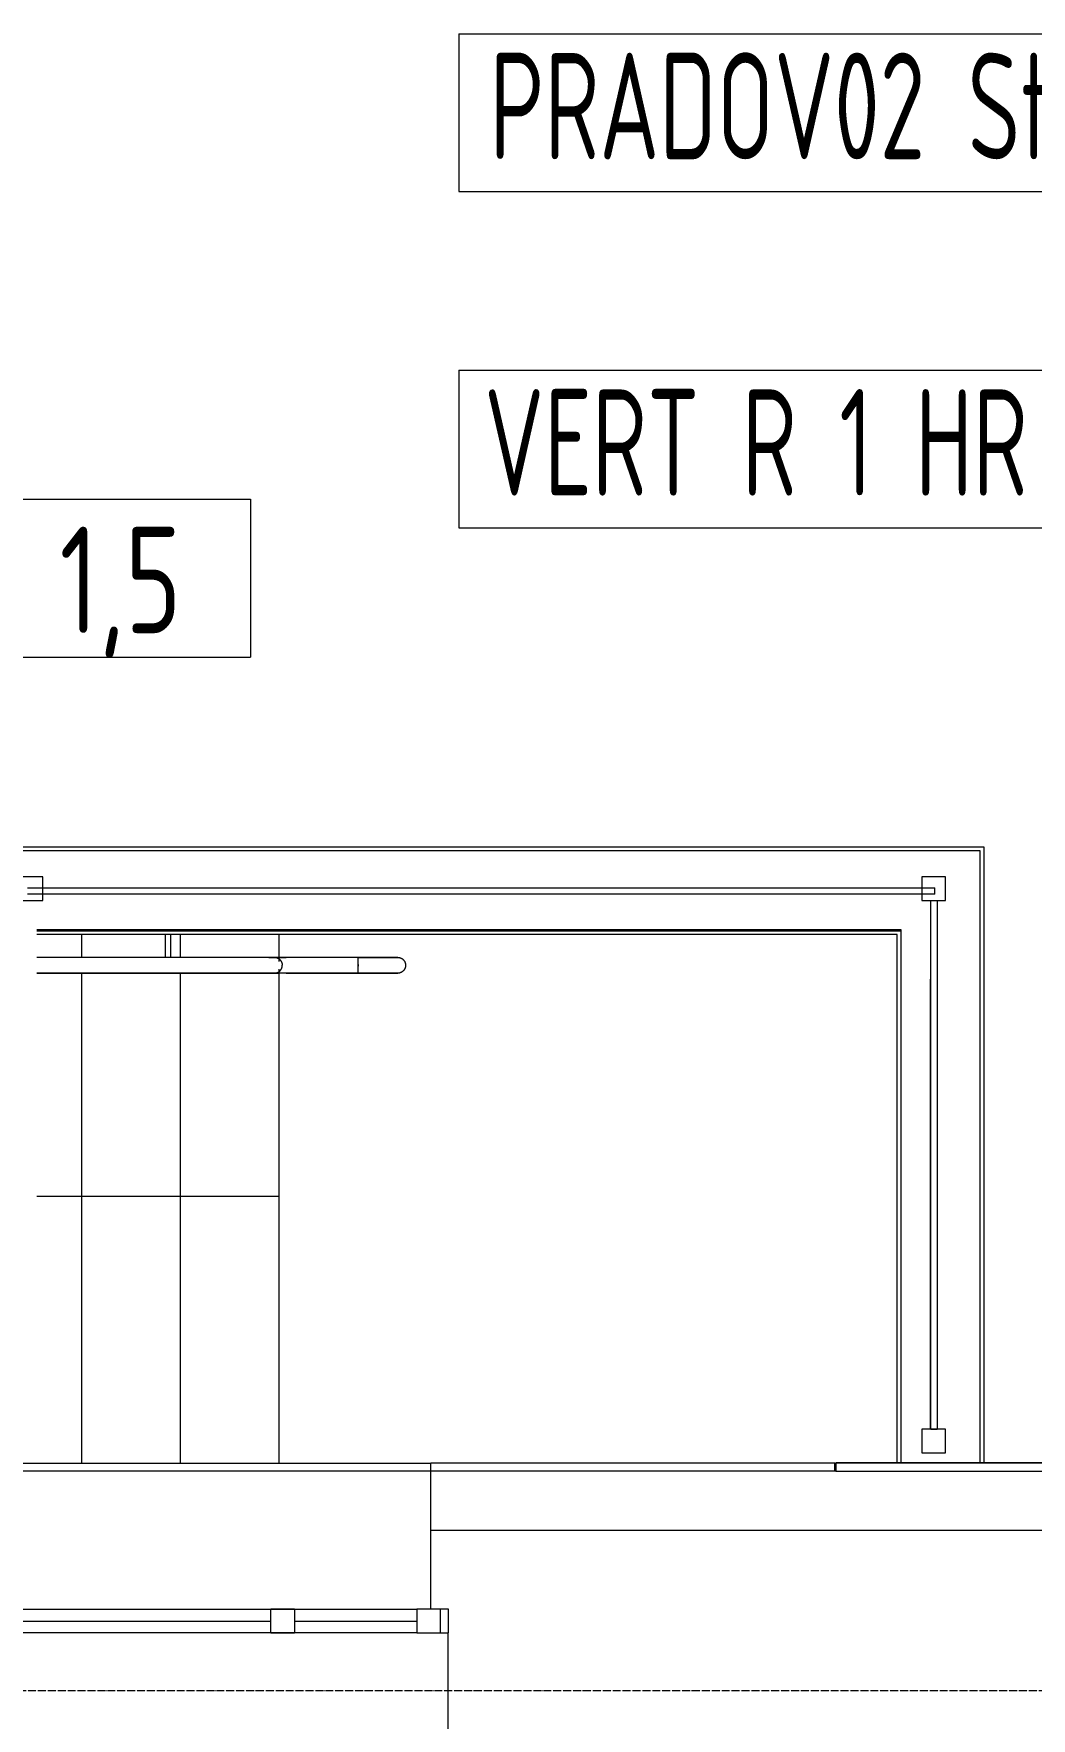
# Model space of a CAD drawing. Header units: millimetres. Extents: x -3929 to 624051, y 52832 to 514950.
# Drawn here: x 208738 to 211265, y 176564 to 180834 of the extents above; entities that cross this region are included whole.
import ezdxf
from ezdxf.enums import TextEntityAlignment as Align

# ---------------------------------------------------------------- set-up
doc = ezdxf.new("R2010")
doc.units = ezdxf.units.MM
doc.linetypes.add('ADSK_Линия сетки', pattern=[25, 20, -2.5, 0, -2.5])
for name, color, linetype, lineweight in [('_ Окна', 7, 'Continuous', 9), ('Лестницы', 7, 'Continuous', 9), ('Ограждение', 7, 'Continuous', 9), ('Окна', 7, 'Continuous', 9), ('Оси', 253, 'Continuous', 9), ('Перекрытие', 7, 'Continuous', 18), ('Стены внутренние', 7, 'Continuous', 18), ('Стены наружные', 7, 'Continuous', 18), ('Стены несущие', 7, 'Continuous', 30), ('Стены отделка', 7, 'Continuous', 30), ('Стены штриховка', 7, 'Continuous', 9), ('Стрелки вверх', 7, 'Continuous', 18)]:
    doc.layers.add(name, color=color, linetype=linetype, lineweight=lineweight)
for name, color, linetype in [('ПРИБОРЫ', 3, 'Continuous'), ('статистика приборов', 252, 'Continuous'), ('стояки', 7, 'Continuous')]:
    doc.layers.add(name, color=color, linetype=linetype)
doc.styles.add('СТИЛЬ', font='simplex.shx', dxfattribs={"width": 0.65})

# ---------------------------------------------------------------- blocks, each defined once
blk = doc.blocks.new('1 этаж')
at = {"layer": '_ Окна', "color": 253, "lineweight": 5}
for p, q in [((400077.9, -233435.3), (400077.9, -233375.3)), ((400077.9, -233375.3), (400137.9, -233375.3)), ((400137.9, -233375.3), (400137.9, -233435.3)), ((400447.9, -233375.3), (400447.9, -233435.3)), ((400527.9, -233375.3), (400447.9, -233375.3)), ((400507.9, -233435.3), (400507.9, -233375.3)), ((400527.9, -233435.3), (400527.9, -233375.3)), ((399267.9, -233405.3), (400077.9, -233405.3)), ((400137.9, -233435.3), (400077.9, -233435.3)), ((400137.9, -233405.3), (400447.9, -233405.3)), ((400447.9, -233435.3), (400527.9, -233435.3))]:
    blk.add_line(p, q, dxfattribs=at)
at = {"layer": 'Лестницы', "color": 253, "lineweight": 5}
for p, q in [((399599.2, -231655.3), (399599.2, -231653.1)), ((399599.2, -231655.3), (399599.2, -231653.1)), ((399849.2, -231655.3), (399849.2, -231653.1)), ((399849.2, -231655.3), (399849.2, -231653.1)), ((400099.2, -231655.3), (400099.2, -231653.1)), ((400099.2, -231655.3), (400099.2, -231653.1)), ((399599.2, -231723.1), (399599.2, -231665.3)), ((399599.2, -231723.1), (399599.2, -231665.3)), ((399849.2, -231723.1), (399849.2, -231665.3)), ((399849.2, -231723.1), (399849.2, -231665.3)), ((400099.2, -231723.1), (400099.2, -231665.3)), ((400099.2, -231723.1), (400099.2, -231665.3)), ((399599.2, -233005.3), (399599.2, -231763.1)), ((399599.2, -233005.3), (399599.2, -231763.1)), ((399849.2, -233005.3), (399849.2, -231763.1)), ((399849.2, -233005.3), (399849.2, -231763.1)), ((400099.2, -233005.3), (400099.2, -231763.1)), ((400099.2, -233005.3), (400099.2, -231763.1))]:
    blk.add_line(p, q, dxfattribs=at)
at = {"layer": 'Ограждение', "color": 253, "lineweight": 5}
for p, q in [((399500.3, -231518.7), (399440.3, -231518.7)), ((399500.3, -231578.7), (399500.3, -231518.7)), ((401786.5, -231518.7), (401726.5, -231518.7)), ((401726.5, -231518.7), (401726.5, -231578.7)), ((401786.5, -231578.7), (401786.5, -231518.7)), ((399461.5, -231547.1), (401759.9, -231547.1)), ((401759.9, -231563.1), (399461.5, -231563.1)), ((401759.9, -231563.1), (401759.9, -231547.1)), ((399440.3, -231578.7), (399500.3, -231578.7)), ((401726.5, -231578.7), (401786.5, -231578.7)), ((401749.2, -232918.6), (401749.2, -231578.7)), ((401765.2, -231578.7), (401765.2, -232918.6)), ((399809.9, -231665.3), (399809.9, -231723.1)), ((399824.9, -231723.1), (399824.9, -231665.3)), ((400073, -231723.1), (399485.2, -231723.1)), ((400085.5, -231723.1), (399485.2, -231723.1)), ((400099.2, -231723.1), (399485.2, -231723.1)), ((400099.2, -231723.1), (399485.2, -231723.1)), ((400073, -231723.1), (400075.2, -231723.1)), ((400075.2, -231723.1), (400077.5, -231723.1)), ((400077.5, -231723.1), (400079.9, -231723.1)), ((400079.9, -231723.1), (400082.3, -231723.1)), ((400082.3, -231723.1), (400084.7, -231723.1)), ((400084.7, -231723.1), (400087.3, -231723.1)), ((400116.7, -231723.1), (400085.5, -231723.1)), ((400087.3, -231723.1), (400089.8, -231723.1)), ((400089.2, -231723.2), (400090.5, -231723.4)), ((400089.8, -231723.1), (400092.4, -231723.1)), ((400090.5, -231723.4), (400091.7, -231723.7)), ((400091.7, -231723.7), (400092.9, -231724)), ((400092.4, -231723.1), (400095.1, -231723.1)), ((400092.9, -231724), (400094, -231724.4)), ((400094, -231724.4), (400095.1, -231724.9)), ((400095.1, -231723.1), (400097.7, -231723.1)), ((400095.1, -231724.9), (400096.1, -231725.4)), ((400096.1, -231725.4), (400097, -231725.9)), ((400097, -231725.9), (400097.9, -231726.5)), ((400097.7, -231723.1), (400100.5, -231723.1)), ((400097.9, -231726.5), (400098.7, -231727.1)), ((400098.7, -231727.1), (400099.5, -231727.7)), ((400099.2, -231733.4), (400099.2, -231723.1)), ((400099.5, -231727.7), (400100.2, -231728.3)), ((400100.2, -231728.3), (400100.9, -231728.9)), ((400100.5, -231723.1), (400103.2, -231723.1)), ((400100.9, -231728.9), (400101.5, -231729.6)), ((400101.5, -231729.6), (400102, -231730.2)), ((400102, -231730.2), (400102.5, -231730.8)), ((400102.5, -231730.8), (400103, -231731.5)), ((400103, -231731.5), (400103.4, -231732.1)), ((400103.2, -231723.1), (400105.9, -231723.1)), ((400103.4, -231732.1), (400103.8, -231732.7)), ((400103.8, -231732.7), (400104.2, -231733.3)), ((400104.2, -231733.3), (400104.5, -231733.9)), ((400104.5, -231733.9), (400104.8, -231734.5)), ((400104.8, -231734.5), (400105, -231735)), ((400105, -231735), (400105.3, -231735.6)), ((400105.3, -231735.6), (400105.5, -231736.2)), ((400105.5, -231736.2), (400105.7, -231736.7)), ((400105.7, -231736.7), (400105.8, -231737.3)), ((400105.8, -231737.3), (400106, -231737.8)), ((400105.9, -231723.1), (400108.7, -231723.1)), ((400106, -231737.8), (400106.1, -231738.3)), ((400106.1, -231738.3), (400106.3, -231738.9)), ((400106.3, -231738.9), (400106.4, -231739.4)), ((400106.4, -231739.4), (400106.5, -231739.9)), ((400108.7, -231723.1), (400111.5, -231723.1)), ((400111.5, -231723.1), (400114.3, -231723.1)), ((400114.3, -231723.1), (400116.7, -231723.1)), ((400299.2, -231723.1), (400116.7, -231723.1)), ((400299.2, -231723.1), (400116.7, -231723.1)), ((400299.2, -231723.1), (400303.2, -231723.1)), ((400300.3, -231723.1), (400299.2, -231723.1)), ((400299.2, -231763.1), (400299.2, -231723.1)), ((400304.3, -231723.1), (400300.3, -231723.1)), ((400303.2, -231723.1), (400307.2, -231723.1)), ((400308.3, -231723.1), (400304.3, -231723.1)), ((400307.2, -231723.1), (400311.2, -231723.1)), ((400312.2, -231723.1), (400308.3, -231723.1)), ((400311.2, -231723.1), (400315.1, -231723.1)), ((400316.2, -231723.1), (400312.2, -231723.1)), ((400315.1, -231723.1), (400319.1, -231723.1)), ((400320.1, -231723.1), (400316.2, -231723.1)), ((400319.1, -231723.1), (400323, -231723.1)), ((400324, -231723.1), (400320.1, -231723.1)), ((400323, -231723.1), (400326.8, -231723.1)), ((400327.9, -231723.1), (400324, -231723.1)), ((400326.8, -231723.1), (400330.7, -231723.1)), ((400331.7, -231723.1), (400327.9, -231723.1)), ((400330.7, -231723.1), (400334.4, -231723.1)), ((400335.4, -231723.1), (400331.7, -231723.1)), ((400334.4, -231723.1), (400338.1, -231723.1)), ((400339.1, -231723.1), (400335.4, -231723.1)), ((400338.1, -231723.1), (400341.8, -231723.1)), ((400342.8, -231723.1), (400339.1, -231723.1)), ((400341.8, -231723.1), (400345.4, -231723.1)), ((400346.3, -231723.1), (400342.8, -231723.1)), ((400345.4, -231723.1), (400348.9, -231723.1)), ((400349.8, -231723.1), (400346.3, -231723.1)), ((400348.9, -231723.1), (400352.3, -231723.1)), ((400353.2, -231723.1), (400349.8, -231723.1)), ((400352.3, -231723.1), (400355.7, -231723.1)), ((400356.5, -231723.1), (400353.2, -231723.1)), ((400355.7, -231723.1), (400358.9, -231723.1)), ((400359.8, -231723.1), (400356.5, -231723.1)), ((400358.9, -231723.1), (400362.1, -231723.1)), ((400362.9, -231723.1), (400359.8, -231723.1)), ((400362.1, -231723.1), (400365.1, -231723.1)), ((400365.9, -231723.1), (400362.9, -231723.1)), ((400365.1, -231723.1), (400368.1, -231723.1)), ((400368.9, -231723.1), (400365.9, -231723.1)), ((400368.1, -231723.1), (400370.9, -231723.1)), ((400371.7, -231723.1), (400368.9, -231723.1)), ((400370.9, -231723.1), (400373.7, -231723.1)), ((400374.4, -231723.1), (400371.7, -231723.1)), ((400373.7, -231723.1), (400376.3, -231723.1)), ((400377, -231723.1), (400374.4, -231723.1)), ((400376.3, -231723.1), (400378.8, -231723.1)), ((400379.4, -231723.1), (400377, -231723.1)), ((400378.8, -231723.1), (400381.1, -231723.1)), ((400381.7, -231723.1), (400379.4, -231723.1)), ((400381.1, -231723.1), (400383.3, -231723.1)), ((400383.9, -231723.1), (400381.7, -231723.1)), ((400383.3, -231723.1), (400385.4, -231723.1)), ((400386, -231723.1), (400383.9, -231723.1)), ((400385.4, -231723.1), (400387.4, -231723.1)), ((400387.9, -231723.1), (400386, -231723.1)), ((400387.4, -231723.1), (400389.2, -231723.1)), ((400389.7, -231723.1), (400387.9, -231723.1)), ((400389.2, -231723.1), (400390.9, -231723.1)), ((400391.3, -231723.1), (400389.7, -231723.1)), ((400390.9, -231723.1), (400392.4, -231723.1)), ((400392.8, -231723.1), (400391.3, -231723.1)), ((400392.4, -231723.1), (400393.8, -231723.1)), ((400394.1, -231723.1), (400392.8, -231723.1)), ((400393.8, -231723.1), (400395, -231723.1)), ((400395.3, -231723.1), (400394.1, -231723.1)), ((400395, -231723.1), (400396.1, -231723.1)), ((400396.3, -231723.1), (400395.3, -231723.1)), ((400396.1, -231723.1), (400397, -231723.1)), ((400397.2, -231723.1), (400396.3, -231723.1)), ((400397, -231723.1), (400397.7, -231723.1)), ((400397.9, -231723.1), (400397.2, -231723.1)), ((400397.7, -231723.1), (400398.3, -231723.1)), ((400398.5, -231723.1), (400397.9, -231723.1)), ((400398.3, -231723.1), (400398.8, -231723.1)), ((400398.9, -231723.1), (400398.5, -231723.1)), ((400398.8, -231723.1), (400399.1, -231723.1)), ((400399.1, -231723.1), (400398.9, -231723.1)), ((400399.1, -231723.1), (400399.2, -231723.1)), ((400399.2, -231723.1), (400399.1, -231723.1)), ((400399.2, -231723.1), (400400, -231723.1)), ((400399.2, -231723.1), (400399.2, -231723.1)), ((400400, -231723.1), (400400.8, -231723.1)), ((400400.8, -231723.1), (400401.6, -231723.2)), ((400401.6, -231723.2), (400402.4, -231723.3)), ((400402.4, -231723.3), (400403.2, -231723.5)), ((400403.2, -231723.5), (400403.9, -231723.6)), ((400403.9, -231723.6), (400404.7, -231723.8)), ((400404.7, -231723.8), (400405.5, -231724.1)), ((400405.5, -231724.1), (400406.2, -231724.3)), ((400406.2, -231724.3), (400407, -231724.6)), ((400407, -231724.6), (400407.7, -231725)), ((400407.7, -231725), (400408.4, -231725.3)), ((400408.4, -231725.3), (400409.1, -231725.7)), ((400409.1, -231725.7), (400409.8, -231726.1)), ((400409.8, -231726.1), (400410.5, -231726.6)), ((400410.5, -231726.6), (400411.1, -231727)), ((400411.1, -231727), (400411.8, -231727.5)), ((400411.8, -231727.5), (400412.4, -231728)), ((400412.4, -231728), (400413, -231728.6)), ((400413, -231728.6), (400413.5, -231729.1)), ((400413.5, -231729.1), (400414.1, -231729.7)), ((400414.1, -231729.7), (400414.6, -231730.3)), ((400414.6, -231730.3), (400415.1, -231730.9)), ((400415.1, -231730.9), (400415.6, -231731.6)), ((400415.6, -231731.6), (400416, -231732.3)), ((400416, -231732.3), (400416.4, -231732.9)), ((400416.4, -231732.9), (400416.8, -231733.6)), ((400416.8, -231733.6), (400417.2, -231734.3)), ((400417.2, -231734.3), (400417.5, -231735.1)), ((400417.5, -231735.1), (400417.8, -231735.8)), ((400417.8, -231735.8), (400418.1, -231736.6)), ((400418.1, -231736.6), (400418.4, -231737.3)), ((400418.4, -231737.3), (400418.6, -231738.1)), ((400418.6, -231738.1), (400418.8, -231738.9)), ((400418.8, -231738.9), (400418.9, -231739.7)), ((400418.9, -231739.7), (400419, -231740.4)), ((399485.2, -231763.1), (400073, -231763.1)), ((400085.5, -231763.1), (399485.2, -231763.1)), ((399485.2, -231763.1), (400099.2, -231763.1)), ((400099.2, -231763.1), (399485.2, -231763.1)), ((400074.9, -231763.1), (400073, -231763.1)), ((400077.2, -231763.1), (400074.9, -231763.1)), ((400079.6, -231763.1), (400077.2, -231763.1)), ((400082, -231763.1), (400079.6, -231763.1)), ((400084.4, -231763.1), (400082, -231763.1)), ((400086.9, -231763.1), (400084.4, -231763.1)), ((400116.7, -231763.1), (400085.5, -231763.1)), ((400089.5, -231763.1), (400086.9, -231763.1)), ((400089.2, -231762.9), (400090.5, -231762.7)), ((400092.1, -231763.1), (400089.5, -231763.1)), ((400090.5, -231762.7), (400091.7, -231762.4)), ((400091.7, -231762.4), (400092.9, -231762.1)), ((400094.7, -231763.1), (400092.1, -231763.1)), ((400092.9, -231762.1), (400094, -231761.7)), ((400094, -231761.7), (400095.1, -231761.2)), ((400097.4, -231763.1), (400094.7, -231763.1)), ((400095.1, -231761.2), (400096.1, -231760.7)), ((400096.1, -231760.7), (400097, -231760.2)), ((400097, -231760.2), (400097.9, -231759.6)), ((400100.1, -231763.1), (400097.4, -231763.1)), ((400097.9, -231759.6), (400098.7, -231759)), ((400098.7, -231759), (400099.5, -231758.4)), ((400099.2, -231763.1), (400099.2, -231752.7)), ((400099.5, -231758.4), (400100.2, -231757.8)), ((400102.8, -231763.1), (400100.1, -231763.1)), ((400100.2, -231757.8), (400100.9, -231757.2)), ((400100.9, -231757.2), (400101.5, -231756.5)), ((400101.5, -231756.5), (400102, -231755.9)), ((400102, -231755.9), (400102.5, -231755.3)), ((400102.5, -231755.3), (400103, -231754.7)), ((400105.6, -231763.1), (400102.8, -231763.1)), ((400103, -231754.7), (400103.4, -231754)), ((400103.4, -231754), (400103.8, -231753.4)), ((400103.8, -231753.4), (400104.2, -231752.8)), ((400104.2, -231752.8), (400104.5, -231752.2)), ((400104.5, -231752.2), (400104.8, -231751.6)), ((400104.8, -231751.6), (400105, -231751.1)), ((400105, -231751.1), (400105.3, -231750.5)), ((400105.3, -231750.5), (400105.5, -231749.9)), ((400105.5, -231749.9), (400105.7, -231749.4)), ((400108.4, -231763.1), (400105.6, -231763.1)), ((400105.7, -231749.4), (400105.8, -231748.8)), ((400105.8, -231748.8), (400106, -231748.3)), ((400106, -231748.3), (400106.1, -231747.8)), ((400106.1, -231747.8), (400106.3, -231747.3)), ((400106.3, -231747.3), (400106.4, -231746.7)), ((400106.4, -231746.7), (400106.5, -231746.2)), ((400106.5, -231739.9), (400106.5, -231740.4)), ((400106.5, -231740.4), (400106.6, -231740.9)), ((400106.5, -231745.7), (400106.6, -231745.2)), ((400106.5, -231746.2), (400106.5, -231745.7)), ((400106.6, -231740.9), (400106.6, -231741.4)), ((400106.6, -231741.4), (400106.7, -231741.9)), ((400106.6, -231744.7), (400106.7, -231744.2)), ((400106.6, -231745.2), (400106.6, -231744.7)), ((400106.7, -231741.9), (400106.7, -231742.4)), ((400106.7, -231742.4), (400106.7, -231742.9)), ((400106.7, -231742.9), (400106.7, -231743.1)), ((400106.7, -231743.2), (400106.7, -231743.1)), ((400106.7, -231743.7), (400106.7, -231743.2)), ((400106.7, -231744.2), (400106.7, -231743.7)), ((400111.1, -231763.1), (400108.4, -231763.1)), ((400113.9, -231763.1), (400111.1, -231763.1)), ((400116.7, -231763.1), (400113.9, -231763.1)), ((400116.7, -231763.1), (400299.2, -231763.1)), ((400299.2, -231763.1), (400116.7, -231763.1)), ((400299.2, -231745.4), (400299.2, -231740.7)), ((400299.2, -231740.7), (400299.2, -231743.1)), ((400299.2, -231743.1), (400299.2, -231745.4)), ((400299.2, -231763.1), (400303.2, -231763.1)), ((400300.3, -231763.1), (400299.2, -231763.1)), ((400304.3, -231763.1), (400300.3, -231763.1)), ((400303.2, -231763.1), (400307.2, -231763.1)), ((400308.3, -231763.1), (400304.3, -231763.1)), ((400307.2, -231763.1), (400311.2, -231763.1)), ((400312.2, -231763.1), (400308.3, -231763.1)), ((400311.2, -231763.1), (400315.1, -231763.1)), ((400316.2, -231763.1), (400312.2, -231763.1)), ((400315.1, -231763.1), (400319.1, -231763.1)), ((400320.1, -231763.1), (400316.2, -231763.1)), ((400319.1, -231763.1), (400323, -231763.1)), ((400324, -231763.1), (400320.1, -231763.1)), ((400323, -231763.1), (400326.8, -231763.1)), ((400327.9, -231763.1), (400324, -231763.1)), ((400326.8, -231763.1), (400330.7, -231763.1)), ((400331.7, -231763.1), (400327.9, -231763.1)), ((400330.7, -231763.1), (400334.4, -231763.1)), ((400335.4, -231763.1), (400331.7, -231763.1)), ((400334.4, -231763.1), (400338.1, -231763.1)), ((400339.1, -231763.1), (400335.4, -231763.1)), ((400338.1, -231763.1), (400341.8, -231763.1)), ((400342.8, -231763.1), (400339.1, -231763.1)), ((400341.8, -231763.1), (400345.4, -231763.1)), ((400346.3, -231763.1), (400342.8, -231763.1)), ((400345.4, -231763.1), (400348.9, -231763.1)), ((400349.8, -231763.1), (400346.3, -231763.1)), ((400348.9, -231763.1), (400352.3, -231763.1)), ((400353.2, -231763.1), (400349.8, -231763.1)), ((400352.3, -231763.1), (400355.7, -231763.1)), ((400356.5, -231763.1), (400353.2, -231763.1)), ((400355.7, -231763.1), (400358.9, -231763.1)), ((400359.8, -231763.1), (400356.5, -231763.1)), ((400358.9, -231763.1), (400362.1, -231763.1)), ((400362.9, -231763.1), (400359.8, -231763.1)), ((400362.1, -231763.1), (400365.1, -231763.1)), ((400365.9, -231763.1), (400362.9, -231763.1)), ((400365.1, -231763.1), (400368.1, -231763.1)), ((400368.9, -231763.1), (400365.9, -231763.1)), ((400368.1, -231763.1), (400370.9, -231763.1)), ((400371.7, -231763.1), (400368.9, -231763.1)), ((400370.9, -231763.1), (400373.7, -231763.1)), ((400374.4, -231763.1), (400371.7, -231763.1)), ((400373.7, -231763.1), (400376.3, -231763.1)), ((400377, -231763.1), (400374.4, -231763.1)), ((400376.3, -231763.1), (400378.8, -231763.1)), ((400379.4, -231763.1), (400377, -231763.1)), ((400378.8, -231763.1), (400381.1, -231763.1)), ((400381.7, -231763.1), (400379.4, -231763.1)), ((400381.1, -231763.1), (400383.3, -231763.1)), ((400383.9, -231763.1), (400381.7, -231763.1)), ((400383.3, -231763.1), (400385.4, -231763.1)), ((400386, -231763.1), (400383.9, -231763.1)), ((400385.4, -231763.1), (400387.4, -231763.1)), ((400387.9, -231763.1), (400386, -231763.1)), ((400387.4, -231763.1), (400389.2, -231763.1)), ((400389.7, -231763.1), (400387.9, -231763.1)), ((400389.2, -231763.1), (400390.9, -231763.1)), ((400391.3, -231763.1), (400389.7, -231763.1)), ((400390.9, -231763.1), (400392.4, -231763.1)), ((400392.8, -231763.1), (400391.3, -231763.1)), ((400392.4, -231763.1), (400393.8, -231763.1)), ((400394.1, -231763.1), (400392.8, -231763.1)), ((400393.8, -231763.1), (400395, -231763.1)), ((400395.3, -231763.1), (400394.1, -231763.1)), ((400395, -231763.1), (400396.1, -231763.1)), ((400396.3, -231763.1), (400395.3, -231763.1)), ((400396.1, -231763.1), (400397, -231763.1)), ((400397.2, -231763.1), (400396.3, -231763.1)), ((400397, -231763.1), (400397.7, -231763.1)), ((400397.9, -231763.1), (400397.2, -231763.1)), ((400397.7, -231763.1), (400398.3, -231763.1)), ((400398.5, -231763.1), (400397.9, -231763.1)), ((400398.3, -231763.1), (400398.8, -231763.1)), ((400398.9, -231763.1), (400398.5, -231763.1)), ((400398.8, -231763.1), (400399.1, -231763.1)), ((400399.1, -231763.1), (400398.9, -231763.1)), ((400399.1, -231763.1), (400399.2, -231763.1)), ((400399.2, -231763.1), (400399.1, -231763.1)), ((400399.4, -231763.1), (400399.2, -231763.1)), ((400399.2, -231763.1), (400399.2, -231763.1)), ((400400.2, -231763), (400399.4, -231763.1)), ((400401, -231763), (400400.2, -231763)), ((400401.8, -231762.9), (400401, -231763)), ((400402.6, -231762.8), (400401.8, -231762.9)), ((400403.4, -231762.6), (400402.6, -231762.8)), ((400404.2, -231762.4), (400403.4, -231762.6)), ((400404.9, -231762.2), (400404.2, -231762.4)), ((400405.7, -231762), (400404.9, -231762.2)), ((400406.4, -231761.7), (400405.7, -231762)), ((400407.2, -231761.4), (400406.4, -231761.7)), ((400407.9, -231761.1), (400407.2, -231761.4)), ((400408.6, -231760.7), (400407.9, -231761.1)), ((400409.3, -231760.3), (400408.6, -231760.7)), ((400410, -231759.9), (400409.3, -231760.3)), ((400410.7, -231759.4), (400410, -231759.9)), ((400411.3, -231759), (400410.7, -231759.4)), ((400411.9, -231758.5), (400411.3, -231759)), ((400412.5, -231758), (400411.9, -231758.5)), ((400413.1, -231757.4), (400412.5, -231758)), ((400413.7, -231756.8), (400413.1, -231757.4)), ((400414.2, -231756.2), (400413.7, -231756.8)), ((400414.7, -231755.6), (400414.2, -231756.2)), ((400415.2, -231755), (400414.7, -231755.6)), ((400415.7, -231754.4), (400415.2, -231755)), ((400416.1, -231753.7), (400415.7, -231754.4)), ((400416.6, -231753), (400416.1, -231753.7)), ((400416.9, -231752.3), (400416.6, -231753)), ((400417.3, -231751.6), (400416.9, -231752.3)), ((400417.6, -231750.8), (400417.3, -231751.6)), ((400417.9, -231750.1), (400417.6, -231750.8)), ((400418.2, -231749.3), (400417.9, -231750.1)), ((400418.4, -231748.6), (400418.2, -231749.3)), ((400418.6, -231747.8), (400418.4, -231748.6)), ((400418.8, -231747), (400418.6, -231747.8)), ((400418.9, -231746.2), (400418.8, -231747)), ((400419.1, -231745.5), (400418.9, -231746.2)), ((400419, -231740.4), (400419.1, -231741.2)), ((400419.1, -231741.2), (400419.2, -231742)), ((400419.2, -231743.9), (400419.1, -231744.7)), ((400419.1, -231744.7), (400419.1, -231745.5)), ((400419.2, -231742), (400419.2, -231742.8)), ((400419.2, -231742.8), (400419.2, -231743.1)), ((400419.2, -231743.1), (400419.2, -231743.9)), ((401748.8, -232918.7), (401748.8, -231778.3)), ((401786.5, -232918.7), (401726.5, -232918.7)), ((401726.5, -232918.7), (401726.5, -232978.7)), ((401749.2, -232918.6), (401765.2, -232918.6)), ((401786.5, -232978.7), (401786.5, -232918.7)), ((401726.5, -232978.7), (401786.5, -232978.7))]:
    blk.add_line(p, q, dxfattribs=at)
at = {"layer": 'Окна', "color": 253, "lineweight": 5}
for p, q in [((399267.9, -233375.3), (400077.9, -233375.3)), ((400137.9, -233375.3), (400077.9, -233375.3)), ((400137.9, -233375.3), (400447.9, -233375.3)), ((400527.9, -233375.3), (400447.9, -233375.3)), ((400527.9, -233435.3), (400527.9, -233375.3)), ((400077.9, -233435.3), (399267.9, -233435.3)), ((400077.9, -233435.3), (400137.9, -233435.3)), ((400447.9, -233435.3), (400137.9, -233435.3)), ((400447.9, -233435.3), (400527.9, -233435.3))]:
    blk.add_line(p, q, dxfattribs=at)
at = {"layer": 'Оси', "color": 253, "linetype": 'ADSK_Линия сетки', "lineweight": 5}
blk.add_line((353580.1, -233581.6), (419809.8, -233581.6), dxfattribs=at)
at = {"layer": 'Перекрытие', "color": 253, "lineweight": 5}
blk.add_line((401506.3, -233005.3), (401509, -233005.3), dxfattribs=at)
at = {"layer": 'Стены внутренние', "color": 253, "lineweight": 5}
for p, q in [((401674.2, -231653.1), (399485.2, -231653.1)), ((401674.2, -233005.3), (401674.2, -231653.1)), ((400527, -233704), (400527, -233435.3))]:
    blk.add_line(p, q, dxfattribs=at)
at = {"layer": 'Стены наружные', "color": 253, "lineweight": 5}
for p, q in [((396779.2, -231443.1), (401884.2, -231443.1)), ((401874.2, -231453.1), (396799.2, -231453.1)), ((401874.2, -233005.3), (401874.2, -231453.1)), ((401884.2, -231443.1), (401884.2, -233005.3)), ((399485.2, -231655.3), (401674.2, -231655.3)), ((401664.2, -231665.3), (399485.2, -231665.3)), ((401664.2, -233005.3), (401664.2, -231665.3)), ((398862.9, -233005.3), (400482.9, -233005.3)), ((400482.9, -233025.3), (398862.9, -233025.3))]:
    blk.add_line(p, q, dxfattribs=at)
at = {"layer": 'Стены несущие', "color": 253, "lineweight": 5}
for p in [(403009.3, -233175.3), (400482.9, -233375.3)]:
    blk.add_line(p, (400482.9, -233175.3), dxfattribs=at)
at = {"layer": 'Стены отделка', "color": 253, "lineweight": 5}
for p, q in [((401506.3, -233005.3), (400482.9, -233005.3)), ((400482.9, -233175.3), (400482.9, -233005.3)), ((401506.3, -233025.3), (401506.3, -233005.3)), ((401509, -233004.3), (401509.3, -233025.3)), ((403009.3, -233004.3), (401509, -233004.3)), ((403009.3, -233005.3), (401509, -233005.3)), ((401509.3, -233025.3), (400482.9, -233025.3))]:
    blk.add_line(p, q, dxfattribs=at)
at = {"layer": 'Стены штриховка', "color": 253, "lineweight": 5}
blk.add_line((401509.3, -233025.3), (403009.3, -233025.3), dxfattribs=at)
at = {"layer": 'Стрелки вверх', "color": 253, "lineweight": 5}
for p, q in [((399599.2, -232329.2), (399485.2, -232329.2)), ((399849.2, -232329.2), (399599.2, -232329.2)), ((400099.2, -232329.2), (399849.2, -232329.2))]:
    blk.add_line(p, q, dxfattribs=at)

msp = doc.modelspace()

# ---------------------------------------------------------------- linework, layer by layer
at = {"layer": 'ПРИБОРЫ', "color": 7, "lineweight": 15}
for p, q in [((209815.345, 180833.791), (216187.409, 180833.791)), ((209815.345, 180833.791), (216187.409, 180833.791)), ((209815.345, 180833.791), (209815.345, 180433.791)), ((209815.345, 180433.791), (216187.409, 180433.791)), ((209815.345, 179981.141), (214574.965, 179981.141)), ((209815.345, 179981.141), (214574.965, 179981.141)), ((209815.345, 179981.141), (209815.345, 179581.141)), ((204527.462, 179653.706), (209287.083, 179653.706)), ((204527.462, 179653.706), (209287.083, 179653.706)), ((209287.083, 179653.706), (209287.083, 179253.706)), ((209815.345, 179581.141), (214574.965, 179581.141)), ((204527.462, 179253.706), (209287.083, 179253.706))]:
    msp.add_line(p, q, dxfattribs=at)

# ---------------------------------------------------------------- block references
at = {"layer": 'стояки', "color": 5, "lineweight": 40}
msp.add_blockref('1 этаж', (-190738.98, 410215.433), dxfattribs=at)

# ---------------------------------------------------------------- texts
at = {"layer": 'статистика приборов', "color": 7, "style": 'СТИЛЬ', "width": 0.6}
for s, p in [('PRADOV02 Style Classic Z 30-50-1.000 Пр      ', (209892.618, 180515.644)), ('VERT R 1 HR 500 13 0 черный ', (209879.207, 179662.994))]:
    msp.add_text(s, height=270, dxfattribs=at).set_placement(p)
at = {"layer": 'статистика приборов', "color": 7, "style": 'СТИЛЬ', "width": 0.7}
msp.add_text('1,5', height=270, dxfattribs=at).set_placement((208958.148, 179314.157), align=Align.CENTER)

doc.saveas('drawing.dxf')
